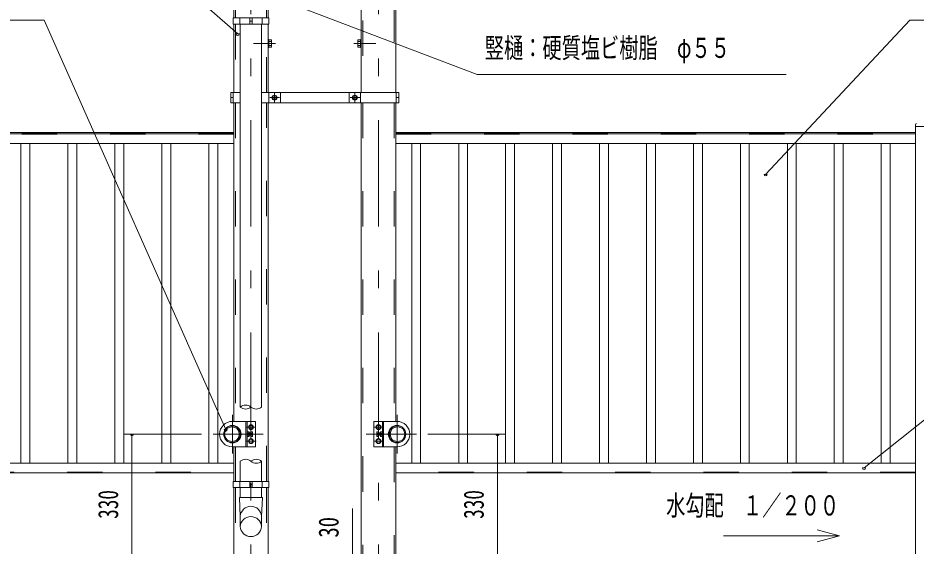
# Model space of a CAD drawing. Units: millimetres, scale not verified. Extents: x -34086 to 34091, y -14700 to 14700.
# Drawn here: x 21228 to 29362, y 1676 to 6454 of the extents above; entities that cross this region are included whole.
import ezdxf
from ezdxf.enums import TextEntityAlignment as Align

# ---------------------------------------------------------------- set-up
doc = ezdxf.new("R2010")
doc.units = ezdxf.units.MM
doc.header["$LTSCALE"] = 80
doc.linetypes.add('USER2', pattern=[10, 4, -6])
doc.linetypes.add('USER3', pattern=[24, 12, -5, 2, -5])
for name, color, linetype, lineweight in [('0-6_2-02BOLD', 7, 'Continuous', 18), ('0-7_2-12HIDDEN', 3, 'USER2', 18), ('0-8_2-22CENTER', 3, 'USER3', 18), ('0-9_2-42THIN', 4, 'Continuous', 18), ('0-A_2-52DIM', 3, 'Continuous', 18)]:
    doc.layers.add(name, color=color, linetype=linetype, lineweight=lineweight)
doc.styles.add('ＭＳ ゴシック', font='')
doc.styles.get('ＭＳ ゴシック').set_extended_font_data('MS Gothic')

msp = doc.modelspace()

# ---------------------------------------------------------------- linework, layer by layer
at = {"layer": '0-6_2-02BOLD'}
for p, q in [((23182.32, 7344.93), (23182.32, 6453.9)), ((24337.33, 7209.27), (24337.33, 5778.4)), ((23494.17, 6788.06), (23494.17, 6453.9)), ((23176.73, 6453.9), (23499.77, 6453.9)), ((23236.39, 6453.9), (23236.39, 6397.9)), ((23327.57, 6453.9), (23327.57, 6397.9)), ((23327.57, 6425.9), (23348.92, 6425.9)), ((23348.92, 6453.9), (23348.92, 6397.9)), ((23440.07, 6453.9), (23440.07, 6397.9)), ((23499.77, 6453.9), (23499.77, 6397.9)), ((23182.32, 6397.9), (23182.32, 5778.4)), ((23241.99, 6397.9), (23241.99, 2932.9)), ((23434.52, 2932.9), (23434.52, 6397.9)), ((23494.17, 5778.4), (23494.17, 6397.9)), ((23501.17, 6259.65), (23494.17, 6259.65)), ((23501.17, 6186.15), (23494.17, 6186.15)), ((23501.17, 6186.15), (23501.17, 6259.65)), ((23522.51, 6240.08), (23501.17, 6240.08)), ((23522.51, 6205.73), (23501.17, 6205.73)), ((23522.51, 6188.55), (23501.17, 6188.55)), ((23525.67, 6194.03), (23522.51, 6188.55)), ((24305.83, 6194.03), (24308.99, 6188.55)), ((24308.99, 6240.08), (24330.32, 6240.08)), ((24308.99, 6205.73), (24330.32, 6205.73)), ((24308.99, 6188.55), (24330.32, 6188.55)), ((24330.32, 6259.65), (24337.33, 6259.65)), ((24330.32, 6186.15), (24330.32, 6259.65)), ((24330.32, 6186.15), (24337.33, 6186.15)), ((23155.38, 5778.4), (23241.99, 5778.4)), ((23176.73, 5778.4), (23176.73, 5687.41)), ((24676.11, 5778.4), (23434.52, 5778.4)), ((23499.78, 5778.4), (23499.78, 5687.41)), ((23604.78, 5778.4), (23604.78, 5687.41)), ((24226.72, 5778.4), (24226.72, 5687.41)), ((24331.71, 5778.4), (24331.71, 5687.41)), ((24654.77, 5778.4), (24654.77, 5687.41)), ((24676.11, 5778.4), (24676.11, 5687.41)), ((23155.38, 5732.91), (23176.73, 5732.91)), ((23534.34, 5743.01), (23534.34, 5722.81)), ((23534.34, 5722.81), (23551.84, 5712.69)), ((23551.84, 5712.69), (23569.34, 5722.81)), ((24279.65, 5712.69), (24262.15, 5722.81)), ((24297.16, 5722.81), (24279.65, 5712.69)), ((24297.16, 5743.01), (24297.16, 5722.81)), ((24676.11, 5732.91), (24654.77, 5732.91)), ((23182.32, 5687.41), (23182.32, 2803.4)), ((24676.11, 5687.41), (23434.52, 5687.41)), ((23494.17, 2260.9), (23494.17, 5687.41)), ((24337.33, 5687.41), (24337.33, 1063.9)), ((24649.18, 5687.41), (24649.18, 2803.4)), ((29356.33, 5487.9), (29356.32, 657.9)), ((29668.17, 5470.4), (29356.33, 5470.4)), ((23182.33, 5417.9), (18475.17, 5417.9)), ((23182.33, 5406.7), (18475.17, 5406.7)), ((24649.17, 5417.9), (29356.33, 5417.9)), ((24649.17, 5406.7), (29356.33, 5406.7)), ((23182.33, 5319.2), (18475.17, 5319.2)), ((24649.17, 5319.2), (29356.33, 5319.2)), ((23303.25, 2803.4), (23303.25, 2572.4)), ((23320.75, 2761.01), (23338.25, 2771.11)), ((24510.75, 2761.01), (24493.25, 2771.11)), ((24528.25, 2803.4), (24528.25, 2572.4)), ((23240.95, 2694.9), (23244.45, 2698.4)), ((23240.95, 2694.9), (23240.95, 2680.9)), ((23244.45, 2698.4), (23248.3, 2698.4)), ((23244.45, 2677.41), (23244.45, 2698.4)), ((23318.98, 2708.11), (23303.25, 2708.11)), ((23318.98, 2698.01), (23303.25, 2698.01)), ((23320.75, 2705.05), (23318.98, 2708.11)), ((23320.75, 2761.01), (23320.75, 2740.8)), ((23320.75, 2740.8), (23338.25, 2730.69)), ((23320.75, 2698.4), (23338.25, 2698.4)), ((23338.25, 2730.69), (23355.75, 2740.8)), ((23350.48, 2708.11), (23338.25, 2708.11)), ((23350.48, 2698.01), (23338.25, 2698.01)), ((23352.24, 2705.05), (23350.48, 2708.11)), ((23352.24, 2670.75), (23352.24, 2705.05)), ((24493.24, 2730.69), (24475.75, 2740.8)), ((24479.25, 2705.05), (24481.02, 2708.11)), ((24479.25, 2670.75), (24479.25, 2705.05)), ((24481.02, 2708.11), (24493.25, 2708.11)), ((24481.02, 2698.01), (24493.25, 2698.01)), ((24510.75, 2740.8), (24493.24, 2730.69)), ((24510.75, 2698.4), (24493.25, 2698.4)), ((24510.75, 2761.01), (24510.75, 2740.8)), ((24510.75, 2705.05), (24512.52, 2708.11)), ((24512.52, 2708.11), (24528.25, 2708.11)), ((24512.52, 2698.01), (24528.25, 2698.01)), ((24587.05, 2698.4), (24583.2, 2698.4)), ((24590.55, 2694.9), (24587.05, 2698.4)), ((24587.05, 2677.41), (24587.05, 2698.4)), ((24590.55, 2694.9), (24590.55, 2680.9)), ((23244.45, 2677.41), (23240.95, 2680.9)), ((23244.45, 2677.4), (23248.3, 2677.4)), ((23318.98, 2677.8), (23303.25, 2677.8)), ((23320.75, 2677.4), (23338.25, 2677.4)), ((23320.75, 2635), (23338.25, 2645.11)), ((23320.75, 2635), (23320.75, 2614.8)), ((23320.75, 2614.8), (23338.25, 2604.69)), ((23350.48, 2677.8), (23338.25, 2677.8)), ((23338.25, 2604.69), (23355.75, 2614.8)), ((24493.25, 2645.11), (24475.75, 2635)), ((24475.75, 2635), (24475.75, 2614.8)), ((24481.02, 2677.8), (24493.25, 2677.8)), ((24510.75, 2677.4), (24493.25, 2677.4)), ((24510.75, 2635), (24493.25, 2645.11)), ((24512.52, 2677.8), (24528.25, 2677.8)), ((24587.05, 2677.4), (24583.2, 2677.4)), ((24587.05, 2677.41), (24590.55, 2680.9)), ((23170.25, 2572.4), (23380.24, 2572.4)), ((23182.32, 2572.4), (23182.32, 2260.9)), ((24661.25, 2572.4), (24451.26, 2572.4)), ((24649.18, 2572.4), (24649.18, 1063.9)), ((23241.99, 2442.9), (23241.99, 2260.9)), ((23434.52, 2260.9), (23434.52, 2442.9)), ((18475.17, 2426.8), (23182.32, 2426.8)), ((29356.32, 2426.8), (24649.18, 2426.8)), ((18475.17, 2339.3), (23182.32, 2339.3)), ((18475.17, 2337.9), (23182.32, 2337.9)), ((29356.32, 2337.9), (24649.18, 2337.9)), ((23176.73, 2260.9), (23499.77, 2260.9)), ((23182.32, 2204.9), (23182.32, 1063.9)), ((23236.39, 2260.9), (23236.39, 2204.9)), ((23241.97, 2115.78), (23241.97, 2204.9)), ((23327.57, 2260.9), (23327.57, 2204.9)), ((23327.57, 2232.9), (23348.92, 2232.9)), ((23348.92, 2260.9), (23348.92, 2204.9)), ((23434.47, 2115.78), (23434.47, 2204.9)), ((23440.07, 2260.9), (23440.07, 2204.9)), ((23494.17, 2204.9), (23494.17, 1063.9)), ((23499.77, 2260.9), (23499.77, 2204.9))]:
    msp.add_line(p, q, dxfattribs=at)
for points in [[(24337.33, 7209.27), (24493.25, 7447.9), (24649.18, 7344.93), (24649.18, 5778.4)], [(23176.73, 6453.9), (23176.73, 6397.9), (23499.77, 6397.9)], [(23525.67, 6194.03), (23525.67, 6251.78), (23522.51, 6257.26), (23501.17, 6257.26)], [(24305.83, 6194.03), (24305.83, 6251.78), (24308.99, 6257.26), (24330.32, 6257.26)], [(23155.38, 5778.4), (23155.38, 5687.41), (23241.99, 5687.41)], [(23534.34, 5743.01), (23551.84, 5753.12), (23569.34, 5743.01), (23569.34, 5722.81)], [(24297.16, 5743.01), (24279.65, 5753.12), (24262.15, 5743.01), (24262.15, 5722.81)], [(23170.25, 2803.4), (23380.24, 2803.4), (23380.24, 2572.4)], [(23338.25, 2771.11), (23355.75, 2761.01), (23355.75, 2740.8)], [(24661.25, 2803.4), (24451.26, 2803.4), (24451.26, 2572.4)], [(24493.25, 2771.11), (24475.75, 2761.01), (24475.75, 2740.8)], [(23320.75, 2705.05), (23320.75, 2670.75), (23318.98, 2667.7), (23303.25, 2667.7)], [(23352.24, 2670.75), (23350.48, 2667.7), (23338.25, 2667.7), (23338.25, 2708.11)], [(24479.25, 2670.75), (24481.02, 2667.7), (24493.25, 2667.7), (24493.25, 2708.11)], [(24510.75, 2705.05), (24510.75, 2670.75), (24512.52, 2667.7), (24528.25, 2667.7)], [(23338.25, 2645.11), (23355.75, 2635), (23355.75, 2614.8)], [(24510.75, 2635), (24510.75, 2614.8), (24493.24, 2604.69), (24475.75, 2614.8)], [(23176.73, 2260.9), (23176.73, 2204.9), (23499.77, 2204.9)], [(23234.98, 2115.79), (23241.99, 1941.96), (23241.99, 1851.51)], [(23434.48, 1851.51), (23434.48, 1941.96), (23441.48, 2115.79), (23234.98, 2115.79)]]:
    msp.add_lwpolyline(points, dxfattribs=at)
for centre, radius in [((23551.84, 5732.91), 21.88), ((23551.84, 5732.91), 17.15), ((24279.65, 5732.91), 21.88), ((24279.65, 5732.91), 17.15), ((23170.25, 2687.9), 78.75), ((23338.25, 2750.9), 21.88), ((23338.25, 2750.9), 17.15), ((24493.25, 2750.9), 21.88), ((24493.25, 2750.9), 17.15), ((24661.25, 2687.9), 78.75), ((23166.22, 2687.9), 74.72), ((23166.22, 2687.9), 66.67), ((24665.27, 2687.9), 74.72), ((24665.27, 2687.9), 66.67), ((23338.25, 2624.9), 21.88), ((23338.25, 2624.9), 17.15), ((24493.25, 2624.9), 21.88), ((24493.25, 2624.9), 17.15)]:
    msp.add_circle(centre, radius, dxfattribs=at)
for centre, radius, start, end in [((23512.42, 6197.14), 13.24, 0, 40.4283), ((23512.43, 6248.67), 13.24, 319.56883, 0), ((23477.45, 6222.9), 48.23, 339.13568, 20.86429), ((24319.07, 6248.67), 13.24, 180, 220.43117), ((24354.06, 6222.9), 48.23, 159.13571, 200.86432), ((24319.07, 6197.14), 13.24, 139.5717, 180), ((29366.83, 5487.9), 10.5, 90, 180), ((23170.25, 2687.9), 115.5, 90, 270), ((24661.25, 2687.9), 115.5, 270, 90), ((23312.63, 2703.06), 8.11, 321.46857, 360), ((23290.96, 2687.9), 29.79, 340.17088, 19.83133), ((23344.14, 2703.06), 8.11, 321.45377, 0), ((23322.46, 2687.91), 29.79, 340.16867, 19.82912), ((24509.03, 2687.91), 29.79, 160.17088, 199.83133), ((24487.36, 2703.06), 8.11, 180, 218.54623), ((24540.53, 2687.9), 29.79, 160.16867, 199.82912), ((24518.86, 2703.06), 8.11, 180, 218.53143), ((23312.64, 2672.75), 8.11, 0, 38.54623), ((23344.14, 2672.75), 8.11, 0, 38.53143), ((24487.36, 2672.75), 8.11, 141.46857, 180), ((24518.86, 2672.75), 8.11, 141.45377, 180), ((23338.25, 1938.53), 96.43, 3.55867, 176.44133), ((23338.25, 1845.52), 96.43, 3.55867, 176.44133), ((23338.25, 1857.5), 96.44, 183.56303, 356.43697)]:
    msp.add_arc(centre, radius, start, end, dxfattribs=at)
at = {"layer": '0-7_2-12HIDDEN'}
for p, q in [((23197.02, 7354.66), (23197.02, 6453.9)), ((24634.48, 7354.67), (24634.48, 5778.4)), ((24352.03, 7231.92), (24352.03, 5778.4)), ((23479.47, 6782.72), (23479.47, 6453.9)), ((23197.02, 6397.9), (23197.02, 5778.4)), ((23479.47, 5778.4), (23479.47, 6397.9)), ((23197.02, 5687.41), (23197.02, 2803.4)), ((23479.47, 2260.9), (23479.47, 5687.41)), ((24352.03, 5687.41), (24352.03, 1063.9)), ((24634.48, 5687.41), (24634.48, 2803.4)), ((23182.33, 5412.3), (18475.17, 5412.3)), ((23182.33, 5402.5), (18475.17, 5402.5)), ((24649.17, 5412.3), (29356.33, 5412.3)), ((24649.17, 5402.5), (29356.33, 5402.5)), ((23292.05, 2803.4), (23292.05, 2572.4)), ((24539.45, 2803.4), (24539.45, 2572.4)), ((23197.02, 2572.4), (23197.02, 2260.9)), ((24634.47, 2572.4), (24634.48, 1063.9)), ((18475.17, 2343.5), (23182.32, 2343.5)), ((29356.32, 2343.5), (24649.18, 2343.5)), ((23197.02, 2204.9), (23197.02, 1063.9)), ((23479.47, 2204.9), (23479.47, 1063.9))]:
    msp.add_line(p, q, dxfattribs=at)
at = {"layer": '0-8_2-22CENTER'}
for p, q in [((23338.25, 7447.9), (23338.25, -1281.07)), ((24493.25, 7447.9), (24493.25, -1281.07)), ((23560.67, 6222.9), (23361.17, 6222.9)), ((24270.83, 6222.9), (24470.33, 6222.9)), ((23551.84, 5776.65), (23551.84, 5689.16)), ((24279.65, 5776.65), (24279.65, 5689.16)), ((23508.08, 5732.91), (23595.59, 5732.91)), ((24323.41, 5732.91), (24235.9, 5732.91)), ((23170.25, 2862.9), (23170.25, 2512.9)), ((24661.25, 2862.9), (24661.25, 2512.9)), ((22995.25, 2687.9), (23450.25, 2687.9)), ((23294.49, 2750.9), (23382, 2750.9)), ((24836.25, 2687.9), (24381.25, 2687.9)), ((24537, 2750.9), (24449.5, 2750.9)), ((23294.49, 2624.9), (23384.29, 2624.9)), ((24537, 2624.9), (24447.21, 2624.9))]:
    msp.add_line(p, q, dxfattribs=at)
at = {"layer": '0-9_2-42THIN'}
for p, q in [((21255.75, 5319.2), (21255.75, 2426.8)), ((21336.25, 5319.2), (21336.25, 2426.8)), ((21681, 5319.2), (21681, 2426.8)), ((21761.5, 5319.2), (21761.5, 2426.8)), ((22106.25, 5319.2), (22106.25, 2426.8)), ((22186.75, 5319.2), (22186.75, 2426.8)), ((22531.5, 5319.2), (22531.5, 2426.8)), ((22612, 5319.2), (22612, 2426.8)), ((22956.75, 5319.2), (22956.75, 2426.8)), ((23037.25, 5319.2), (23037.25, 2426.8)), ((24794.25, 5319.2), (24794.25, 2426.8)), ((24874.75, 5319.2), (24874.75, 2426.8)), ((25219.5, 5319.2), (25219.5, 2426.8)), ((25300, 5319.2), (25300, 2426.8)), ((25644.75, 5319.2), (25644.75, 2426.8)), ((25725.25, 5319.2), (25725.25, 2426.8)), ((26070, 5319.2), (26070, 2426.8)), ((26150.5, 5319.2), (26150.5, 2426.8)), ((26495.25, 5319.2), (26495.25, 2426.8)), ((26575.75, 5319.2), (26575.75, 2426.8)), ((26920.5, 5319.2), (26920.5, 2426.8)), ((27001, 5319.2), (27001, 2426.8)), ((27345.75, 5319.2), (27345.75, 2426.8)), ((27426.25, 5319.2), (27426.25, 2426.8)), ((27771, 5319.2), (27771, 2426.8)), ((27851.5, 5319.2), (27851.5, 2426.8)), ((28196.25, 5319.2), (28196.25, 2426.8)), ((28276.75, 5319.2), (28276.75, 2426.8)), ((28621.5, 5319.2), (28621.5, 2426.8)), ((28702, 5319.2), (28702, 2426.8)), ((29046.75, 5319.2), (29046.75, 2426.8)), ((29127.25, 5319.2), (29127.25, 2426.8)), ((23248.62, 2695.6), (23241.65, 2695.6)), ((23338.25, 2695.6), (23320.75, 2695.6)), ((24493.25, 2695.6), (24510.75, 2695.6)), ((24582.87, 2695.6), (24589.84, 2695.6)), ((23248.62, 2680.2), (23241.65, 2680.2)), ((23338.25, 2680.2), (23320.75, 2680.2)), ((24493.25, 2680.2), (24510.75, 2680.2)), ((24582.87, 2680.2), (24589.84, 2680.2))]:
    msp.add_line(p, q, dxfattribs=at)
for centre, start, end in [((23290.12, 2875.49), 50.03191, 129.96809), ((23290.12, 2990.32), 230.03191, 309.96809), ((23386.37, 2990.32), 230.03349, 309.96651), ((23290.12, 2385.48), 50.03349, 129.96651), ((23386.37, 2385.49), 50.03191, 129.96809), ((23386.37, 2500.32), 230.03191, 309.96809)]:
    msp.add_arc(centre, 74.92, start, end, dxfattribs=at)
at = {"layer": '0-A_2-52DIM'}
for p, q in [((25385.75, 5942.9), (23383.43, 6704.76)), ((21465.75, 6432.9), (19505.75, 6432.9)), ((21465.75, 6432.9), (23109.92, 2728.79)), ((29305.75, 6432.9), (27998.82, 5038.52)), ((29305.75, 6432.9), (32700.75, 6432.9)), ((23232.31, 6309.67), (23204.31, 6309.67)), ((25385.75, 5942.9), (28185.76, 5942.9)), ((28012.82, 5038.52), (27984.82, 5038.52)), ((30285.75, 3492.9), (28890.92, 2381.95)), ((22890.25, 2687.9), (22190.25, 2687.9)), ((22274.25, 2687.9), (22246.25, 2687.9)), ((22260.25, 2687.9), (22260.25, 1532.9)), ((23123.92, 2728.79), (23095.92, 2728.79)), ((24941.25, 2687.9), (25641.25, 2687.9)), ((25585.25, 2687.9), (25557.25, 2687.9)), ((25571.25, 2687.9), (25571.25, 1532.9)), ((28904.92, 2381.95), (28876.92, 2381.95)), ((24256.7, 1445.03), (24256.7, 2015.9)), ((28668.5, 1767.69), (28465.65, 1822.04)), ((28668.5, 1767.69), (27618.5, 1767.69)), ((28668.5, 1767.69), (28465.65, 1713.33))]:
    msp.add_line(p, q, dxfattribs=at)
msp.add_lwpolyline([(19995.75, 7412.9), (21955.75, 7412.9), (23218.31, 6309.67)], dxfattribs=at)
for centre in [(23218.31, 6309.67), (27998.82, 5038.52), (22260.25, 2687.9), (23109.92, 2728.79), (25571.25, 2687.9), (28890.92, 2381.95)]:
    msp.add_arc(centre, 14, 180, 0, dxfattribs=at)

# ---------------------------------------------------------------- texts
at = {"layer": '0-A_2-52DIM', "color": 7, "style": 'ＭＳ ゴシック', "width": 0.7}
for s, p in [('竪樋：硬質塩ビ樹脂\u3000φ５５', (25455.75, 6037.77)), ('水勾配\u3000１／２００', (27098.35, 1897.56))]:
    msp.add_text(s, height=182.3, dxfattribs=at).set_placement(p, align=Align.BOTTOM_LEFT)
at = {"layer": '0-A_2-52DIM', "color": 7, "style": 'ＭＳ ゴシック'}
for s, width, p in [('330', 0.7, (22190.25, 1921.65)), ('330', 0.7, (25501.25, 1921.65)), ('30', 0.75, (24186.7, 1752.26))]:
    msp.add_text(s, height=182.3, rotation=90, dxfattribs=dict(at, width=width)).set_placement(p, align=Align.BOTTOM_LEFT)

doc.saveas('drawing.dxf')
